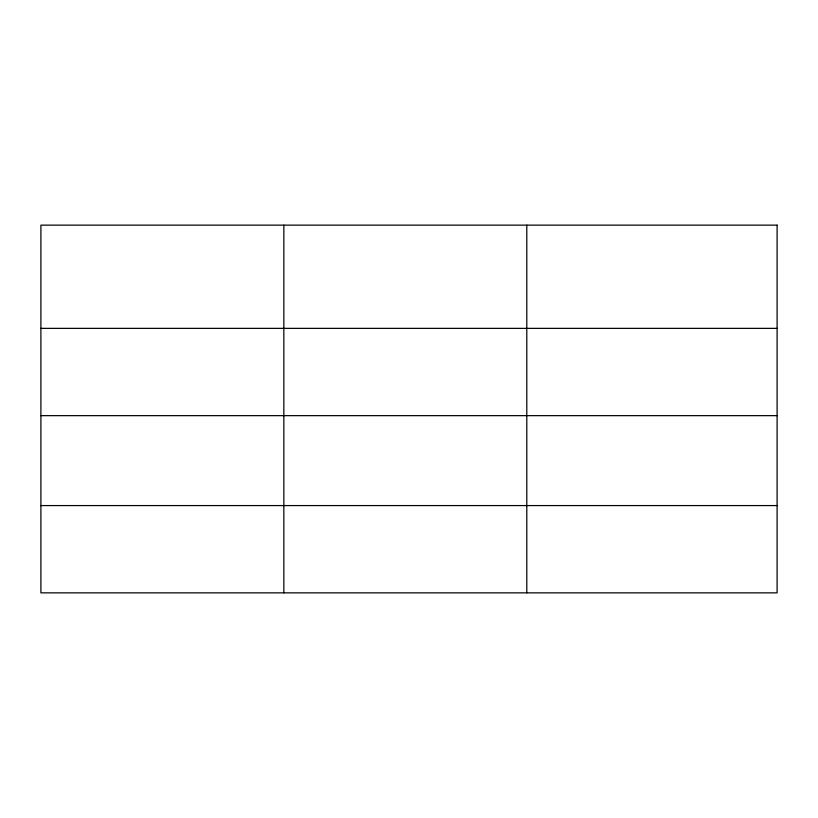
<?xml version="1.0" encoding="UTF-8"?>
<svg xmlns="http://www.w3.org/2000/svg" width="818" height="818" viewBox="0 0 818 818"><rect width="100%" height="100%" fill="white"/><g stroke="black" fill="none" stroke-linecap="round" stroke-linejoin="round"><path stroke-width="1.23" d="M40.9 328.366L777.1 328.366M40.9 415.646L777.1 415.646M40.9 505.575L777.1 505.575M526.792 225.144L526.792 592.856M283.846 225.144L283.846 592.856M777.1 225.144L40.9 225.144L40.9 592.856L777.1 592.856L777.1 225.144"/></g></svg>
